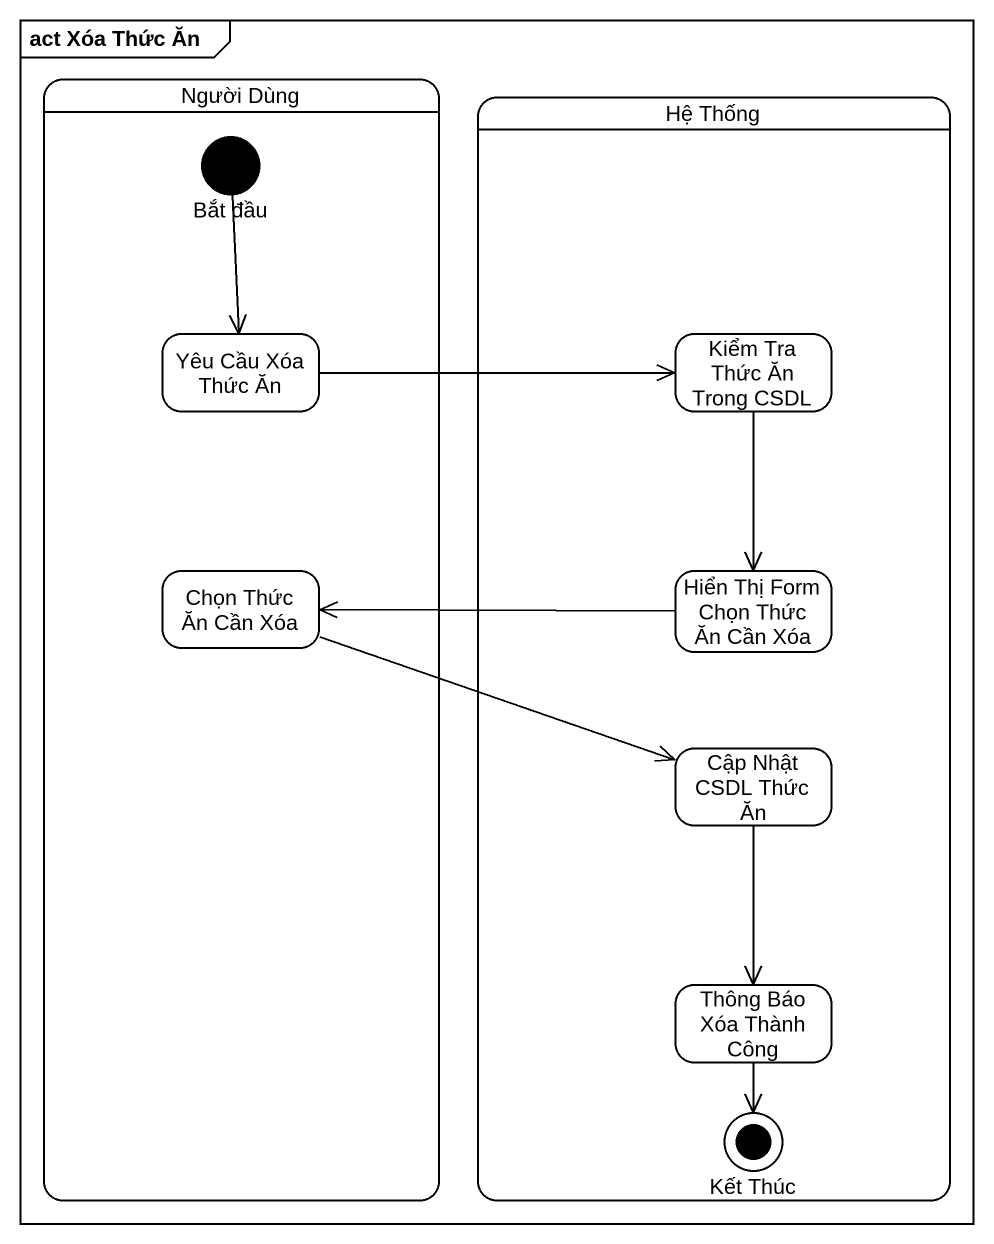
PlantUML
@startuml
mainframe act Xóa Thức Ăn
hide empty description
state "Người Dùng" as Người_Dùng {
  state "Bắt đầu" as Bắt_đầu <<start>>
  state "Yêu Cầu Xóa Thức Ăn" as Yêu_Cầu_Xóa_Thức_Ăn
  state "Chọn Thức Ăn Cần Xóa" as Chọn_Thức_Ăn_Cần_Xóa
}
state "Hệ Thống" as Hệ_Thống {
  state "Kiểm Tra Thức Ăn Trong CSDL" as Kiểm_Tra_Thức_Ăn_Trong_CSDL
  state "Hiển Thị Form Chọn Thức Ăn Cần Xóa" as Hiển_Thị_Form_Chọn_Thức_Ăn
  state "Cập Nhật CSDL Thức Ăn" as Cập_Nhật_CSDL_Thức_Ăn
  state "Thông Báo Xóa Thành Công" as Thông_Báo_Xóa_Thành_Công
  state "Kết Thúc" as Kết_Thúc <<end>>
}
Bắt_đầu --> Yêu_Cầu_Xóa_Thức_Ăn
Yêu_Cầu_Xóa_Thức_Ăn -right-> Kiểm_Tra_Thức_Ăn_Trong_CSDL
Kiểm_Tra_Thức_Ăn_Trong_CSDL --> Hiển_Thị_Form_Chọn_Thức_Ăn
Chọn_Thức_Ăn_Cần_Xóa -right-> Cập_Nhật_CSDL_Thức_Ăn
Hiển_Thị_Form_Chọn_Thức_Ăn -left-> Chọn_Thức_Ăn_Cần_Xóa
Cập_Nhật_CSDL_Thức_Ăn --> Thông_Báo_Xóa_Thành_Công
Thông_Báo_Xóa_Thành_Công --> Kết_Thúc
@enduml
